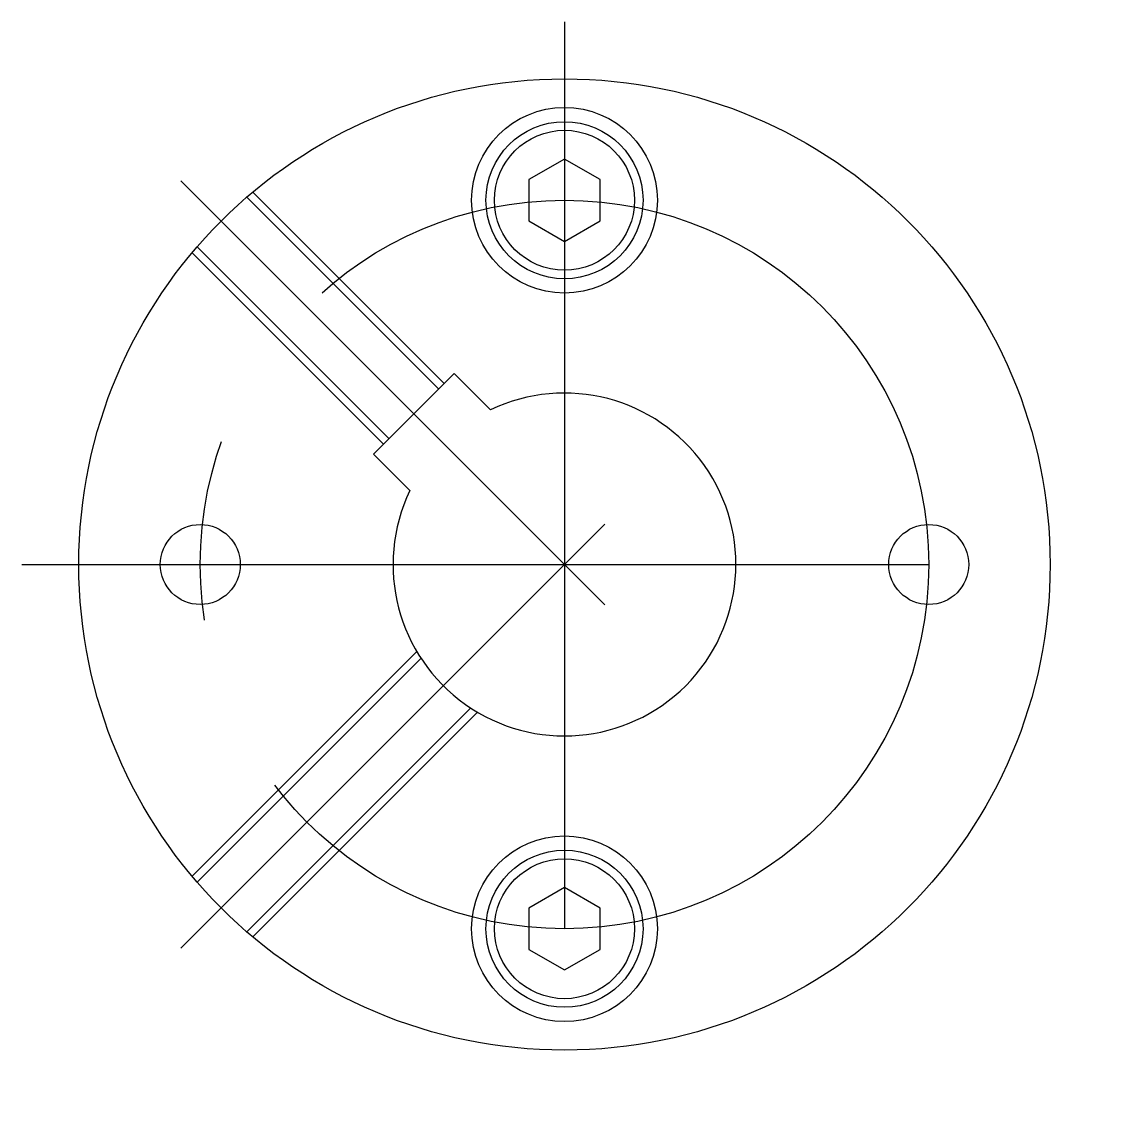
# Model space of a CAD drawing. Extents: x -19 to 116, y -33 to 19.
# Drawn here: x 78.14 to 116.14, y -19 to 19 of the extents above; entities that cross this region are included whole.
import ezdxf

# ---------------------------------------------------------------- set-up
doc = ezdxf.new("R2010")
doc.units = 0
doc.linetypes.add('CENTER', pattern=[50.8, 31.75, -6.35, 6.35, -6.35])
doc.linetypes.add('DASHED', pattern=[19.05, 12.7, -6.35])
doc.layers.get('0').update_dxf_attribs({"linetype": 'CONTINUOUS'})
doc.layers.add('CENTER', color=1, linetype='CENTER')

msp = doc.modelspace()

# ---------------------------------------------------------------- linework, layer by layer
at = {"color": 7, "linetype": 'CONTINUOUS'}
for p, q in [((97.139, 14.193), (95.889, 13.472)), ((98.389, 13.472), (97.139, 14.193)), ((95.889, 13.472), (95.889, 12.028)), ((98.389, 12.028), (98.389, 13.472)), ((95.889, 12.028), (97.139, 11.307)), ((97.139, 11.307), (98.389, 12.028)), ((93.281, 6.687), (90.452, 3.859)), ((93.281, 6.687), (94.554, 5.414)), ((90.452, 3.859), (91.725, 2.586)), ((97.139, -11.307), (95.889, -12.028)), ((98.389, -12.028), (97.139, -11.307)), ((95.889, -12.028), (95.889, -13.472)), ((98.389, -13.472), (98.389, -12.028)), ((95.889, -13.472), (97.139, -14.193)), ((97.139, -14.193), (98.389, -13.472))]:
    msp.add_line(p, q, dxfattribs=at)
at = {"color": 3, "linetype": 'DASHED'}
for p, q in [((92.927, 6.333), (86.226, 13.035)), ((92.736, 6.142), (86.019, 12.859)), ((90.997, 4.403), (84.281, 11.12)), ((90.806, 4.212), (84.105, 10.913)), ((91.971, -3.047), (84.105, -10.913)), ((92.117, -3.283), (84.281, -11.12)), ((93.856, -5.022), (86.019, -12.859)), ((94.092, -5.169), (86.226, -13.035))]:
    msp.add_line(p, q, dxfattribs=at)
at = {"color": 7, "linetype": 'CONTINUOUS'}
for centre, radius in [((97.139, 0), 17), ((97.139, 12.75), 3.25), ((97.139, 12.75), 2.75), ((97.139, 12.75), 2.45), ((84.389, 0), 1.4), ((109.889, 0), 1.4), ((97.139, -12.75), 3.25), ((97.139, -12.75), 2.75), ((97.139, -12.75), 2.45)]:
    msp.add_circle(centre, radius, dxfattribs=at)
msp.add_arc((97.139, 0), 6, 154.4712, 115.5288, dxfattribs=at)
at = {"layer": 'CENTER', "color": 1, "linetype": 'CENTER'}
for p, q in [((97.139, 19), (97.139, -19)), ((83.704, 13.435), (98.554, -1.414)), ((83.704, -13.435), (98.554, 1.414)), ((78.139, 0), (116.139, 0))]:
    msp.add_line(p, q, dxfattribs=at)
msp.add_circle((97.139, 0), 12.75, dxfattribs=at)

doc.saveas('drawing.dxf')
